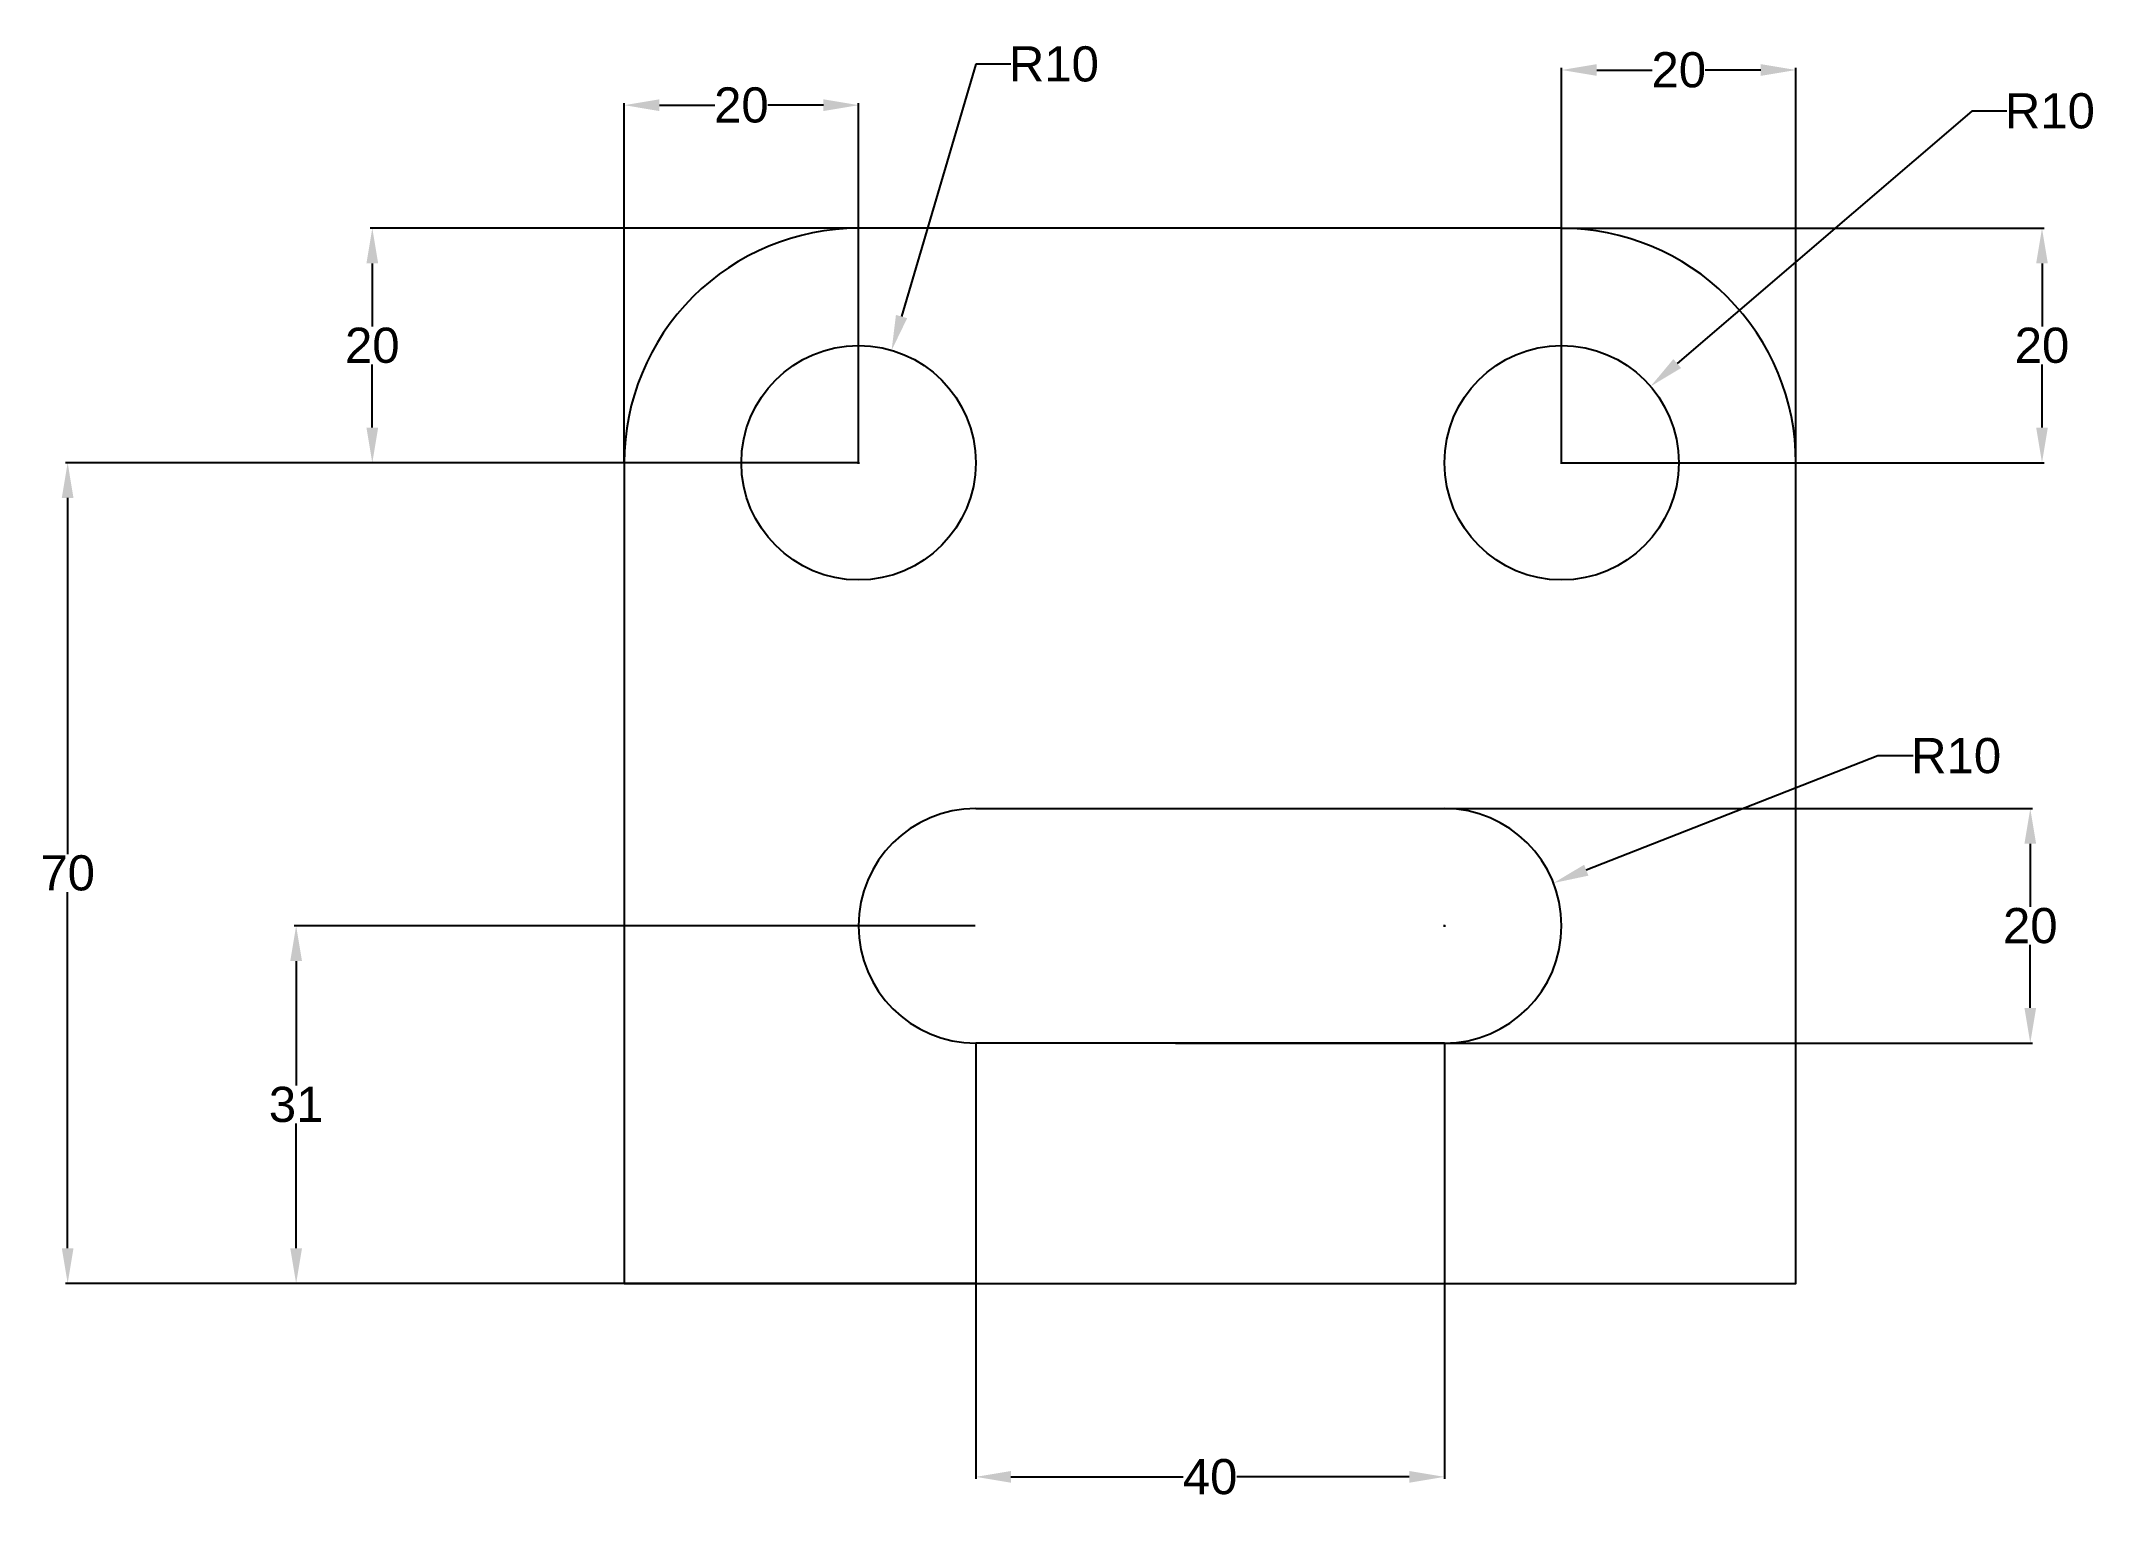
# Model space of a CAD drawing. Header units: inches. Extents: x 75 to 250, y 169 to 293.
import ezdxf

# ---------------------------------------------------------------- set-up
doc = ezdxf.new("R2010")
doc.units = ezdxf.units.IN
doc.header["$MEASUREMENT"] = 0
doc.styles.get("Standard").update_dxf_attribs({"font": 'arial.ttf'})
doc.dimstyles.get("Standard").update_dxf_attribs({"dimtxt": 3, "dimasz": 3, "dimexe": 0.18, "dimexo": 0.0625, "dimgap": 0.09, "dimtad": 0, "dimtih": 1, "dimtoh": 1, "dimdec": 0, "dimzin": 0, "dimdsep": 46, "dimtxsty": 'Standard', "dimcen": 0.09, "dimadec": 0, "dimazin": 0, "dimtfac": 1, "dimtdec": 0, "dimtofl": 0, "dimtmove": 0, "dimatfit": 3, "dimfxl": 1, "dimtolj": 1, "dimtzin": 0, "dimarcsym": 0})

# ---------------------------------------------------------------- blocks, each defined once
blk = doc.blocks.new('*D1')
at = {"color": 0, "lineweight": -2, "transparency": 16777216}
for p, q in [((125, 257.06), (125, 287.68)), ((128, 287.5), (132.74, 287.5)), ((142, 287.5), (137.26, 287.5)), ((145, 257.06), (145, 287.68))]:
    blk.add_line(p, q, dxfattribs=at)
at = {"color": 0, "transparency": 16777216}
for points in [[(128, 288), (128, 287), (125, 287.5)], [(142, 288), (142, 287), (145, 287.5)]]:
    blk.add_solid(points, dxfattribs=at)
at = {"layer": 'Defpoints', "color": 0, "transparency": 16777216}
for p in [(125, 287.5), (125, 257), (145, 257)]:
    blk.add_point(p, dxfattribs=at)
at = {"color": 0, "transparency": 16777216, "insert": (135, 287.5), "char_height": 3, "attachment_point": 5}
blk.add_mtext('\\A1;20', dxfattribs=at)
blk = doc.blocks.new('*D2')
at = {"color": 0, "lineweight": -2, "transparency": 16777216}
for p, q in [((144.94, 277), (103.32, 277)), ((103.5, 274), (103.5, 268.62)), ((103.5, 260), (103.5, 265.38)), ((144.94, 257), (103.32, 257))]:
    blk.add_line(p, q, dxfattribs=at)
at = {"color": 0, "transparency": 16777216}
for points in [[(103, 274), (104, 274), (103.5, 277)], [(103, 260), (104, 260), (103.5, 257)]]:
    blk.add_solid(points, dxfattribs=at)
at = {"layer": 'Defpoints', "color": 0, "transparency": 16777216}
for p in [(145, 277), (103.5, 257), (145, 257)]:
    blk.add_point(p, dxfattribs=at)
at = {"color": 0, "transparency": 16777216, "insert": (103.5, 267), "char_height": 3, "attachment_point": 5}
blk.add_mtext('\\A1;20', dxfattribs=at)
blk = doc.blocks.new('*D3')
at = {"color": 0, "lineweight": -2, "transparency": 16777216}
for p, q in [((205, 257.06), (205, 290.68)), ((208, 290.5), (212.74, 290.5)), ((222, 290.5), (217.26, 290.5)), ((225, 257.06), (225, 290.68))]:
    blk.add_line(p, q, dxfattribs=at)
at = {"color": 0, "transparency": 16777216}
for points in [[(208, 291), (208, 290), (205, 290.5)], [(222, 291), (222, 290), (225, 290.5)]]:
    blk.add_solid(points, dxfattribs=at)
at = {"layer": 'Defpoints', "color": 0, "transparency": 16777216}
for p in [(225, 290.5), (205, 257), (225, 257)]:
    blk.add_point(p, dxfattribs=at)
at = {"color": 0, "transparency": 16777216, "insert": (215, 290.5), "char_height": 3, "attachment_point": 5}
blk.add_mtext('\\A1;20', dxfattribs=at)
blk = doc.blocks.new('*D4')
at = {"color": 0, "lineweight": -2, "transparency": 16777216}
for p, q in [((205.06, 277), (246.18, 277)), ((246, 274), (246, 268.62)), ((246, 260), (246, 265.38)), ((205.06, 257), (246.18, 257))]:
    blk.add_line(p, q, dxfattribs=at)
at = {"color": 0, "transparency": 16777216}
for points in [[(245.5, 274), (246.5, 274), (246, 277)], [(245.5, 260), (246.5, 260), (246, 257)]]:
    blk.add_solid(points, dxfattribs=at)
at = {"layer": 'Defpoints', "color": 0, "transparency": 16777216}
for p in [(205, 277), (246, 277), (205, 257)]:
    blk.add_point(p, dxfattribs=at)
at = {"color": 0, "transparency": 16777216, "insert": (246, 267), "char_height": 3, "attachment_point": 5}
blk.add_mtext('\\A1;20', dxfattribs=at)
blk = doc.blocks.new('*D7')
at = {"color": 0, "lineweight": -2, "transparency": 16777216}
for p, q in [((172.06, 227.5), (245.18, 227.5)), ((245, 224.5), (245, 219.12)), ((245, 210.5), (245, 215.88)), ((172.06, 207.5), (245.18, 207.5))]:
    blk.add_line(p, q, dxfattribs=at)
at = {"color": 0, "transparency": 16777216}
for points in [[(244.5, 224.5), (245.5, 224.5), (245, 227.5)], [(244.5, 210.5), (245.5, 210.5), (245, 207.5)]]:
    blk.add_solid(points, dxfattribs=at)
at = {"layer": 'Defpoints', "color": 0, "transparency": 16777216}
for p in [(172, 227.5), (172, 207.5), (245, 207.5)]:
    blk.add_point(p, dxfattribs=at)
at = {"color": 0, "transparency": 16777216, "insert": (245, 217.5), "char_height": 3, "attachment_point": 5}
blk.add_mtext('\\A1;20', dxfattribs=at)
blk = doc.blocks.new('*D8')
at = {"color": 0, "lineweight": -2, "transparency": 16777216}
for p, q in [((232, 232), (207.1, 222.24)), ((235, 232), (232, 232)), ((194.91, 217.5), (195.09, 217.5)), ((195, 217.41), (195, 217.59))]:
    blk.add_line(p, q, dxfattribs=at)
at = {"color": 0, "transparency": 16777216}
blk.add_solid([(206.92, 222.71), (207.29, 221.78), (204.31, 221.15)], dxfattribs=at)
at = {"layer": 'Defpoints', "color": 0, "transparency": 16777216}
for p in [(204.31, 221.15), (195, 217.5)]:
    blk.add_point(p, dxfattribs=at)
at = {"color": 0, "transparency": 16777216, "insert": (238.67, 232), "char_height": 3, "attachment_point": 5}
blk.add_mtext('\\A1;R10', dxfattribs=at)
blk = doc.blocks.new('*D9')
at = {"color": 0, "lineweight": -2, "transparency": 16777216}
for p, q in [((155, 291), (148.67, 269.47)), ((158, 291), (155, 291)), ((144.91, 257), (145.09, 257)), ((145, 256.91), (145, 257.09))]:
    blk.add_line(p, q, dxfattribs=at)
at = {"color": 0, "transparency": 16777216}
blk.add_solid([(148.19, 269.61), (149.15, 269.33), (147.82, 266.59)], dxfattribs=at)
at = {"layer": 'Defpoints', "color": 0, "transparency": 16777216}
for p in [(147.82, 266.59), (145, 257)]:
    blk.add_point(p, dxfattribs=at)
at = {"color": 0, "transparency": 16777216, "insert": (161.67, 291), "char_height": 3, "attachment_point": 5}
blk.add_mtext('\\A1;R10', dxfattribs=at)
blk = doc.blocks.new('*D10')
at = {"color": 0, "lineweight": -2, "transparency": 16777216}
for p, q in [((240, 287), (214.87, 265.46)), ((243, 287), (240, 287)), ((204.91, 257), (205.09, 257)), ((205, 256.91), (205, 257.09))]:
    blk.add_line(p, q, dxfattribs=at)
at = {"color": 0, "transparency": 16777216}
blk.add_solid([(214.54, 265.84), (215.2, 265.08), (212.59, 263.51)], dxfattribs=at)
at = {"layer": 'Defpoints', "color": 0, "transparency": 16777216}
for p in [(212.59, 263.51), (205, 257)]:
    blk.add_point(p, dxfattribs=at)
at = {"color": 0, "transparency": 16777216, "insert": (246.67, 287), "char_height": 3, "attachment_point": 5}
blk.add_mtext('\\A1;R10', dxfattribs=at)
blk = doc.blocks.new('*D11')
at = {"color": 0, "lineweight": -2, "transparency": 16777216}
for p, q in [((155, 207.44), (155, 170.32)), ((195, 207.44), (195, 170.32)), ((158, 170.5), (172.71, 170.5)), ((192, 170.5), (177.29, 170.5))]:
    blk.add_line(p, q, dxfattribs=at)
at = {"color": 0, "transparency": 16777216}
for points in [[(158, 171), (158, 170), (155, 170.5)], [(192, 171), (192, 170), (195, 170.5)]]:
    blk.add_solid(points, dxfattribs=at)
at = {"layer": 'Defpoints', "color": 0, "transparency": 16777216}
for p in [(155, 207.5), (195, 207.5), (195, 170.5)]:
    blk.add_point(p, dxfattribs=at)
at = {"color": 0, "transparency": 16777216, "insert": (175, 170.5), "char_height": 3, "attachment_point": 5}
blk.add_mtext('\\A1;40', dxfattribs=at)
blk = doc.blocks.new('*D12')
at = {"color": 0, "lineweight": -2, "transparency": 16777216}
for p, q in [((145.03, 257), (77.32, 257)), ((77.5, 254), (77.5, 223.62)), ((77.5, 190), (77.5, 220.38)), ((144.94, 187), (77.32, 187))]:
    blk.add_line(p, q, dxfattribs=at)
at = {"color": 0, "transparency": 16777216}
for points in [[(77, 254), (78, 254), (77.5, 257)], [(77, 190), (78, 190), (77.5, 187)]]:
    blk.add_solid(points, dxfattribs=at)
at = {"layer": 'Defpoints', "color": 0, "transparency": 16777216}
for p in [(145.09, 257), (77.5, 187), (145, 187)]:
    blk.add_point(p, dxfattribs=at)
at = {"color": 0, "transparency": 16777216, "insert": (77.5, 222), "char_height": 3, "attachment_point": 5}
blk.add_mtext('\\A1;70', dxfattribs=at)
blk = doc.blocks.new('*D14')
at = {"color": 0, "lineweight": -2, "transparency": 16777216}
for p, q in [((154.94, 217.5), (96.82, 217.5)), ((97, 214.5), (97, 203.87)), ((97, 190), (97, 200.63)), ((154.94, 187), (96.82, 187))]:
    blk.add_line(p, q, dxfattribs=at)
at = {"color": 0, "transparency": 16777216}
for points in [[(96.5, 214.5), (97.5, 214.5), (97, 217.5)], [(96.5, 190), (97.5, 190), (97, 187)]]:
    blk.add_solid(points, dxfattribs=at)
at = {"layer": 'Defpoints', "color": 0, "transparency": 16777216}
for p in [(155, 217.5), (97, 187), (155, 187)]:
    blk.add_point(p, dxfattribs=at)
at = {"color": 0, "transparency": 16777216, "insert": (97, 202.25), "char_height": 3, "attachment_point": 5}
blk.add_mtext('\\A1;31', dxfattribs=at)

msp = doc.modelspace()

# ---------------------------------------------------------------- linework, layer by layer
for p, q in [((155, 227.5), (195, 227.5)), ((195, 207.5), (155, 207.5))]:
    msp.add_line(p, q)
msp.add_lwpolyline([(125, 187), (225, 187), (225, 257, 0.414214), (205, 277), (145, 277, 0.414214), (125, 257), (125, 187)], format="xyb")
for centre in [(145, 257), (205, 257)]:
    msp.add_circle(centre, 10)
for centre, start, end in [((155, 217.5), 90, 270), ((195, 217.5), 270, 90)]:
    msp.add_arc(centre, 10, start, end)

# ---------------------------------------------------------------- dimensions: what is measured, and where the dimension line sits
for center, mpoint, picture, middle in [((145, 257), (147.82, 266.59), '*D9', (161.67, 291)), ((205, 257), (212.59, 263.51), '*D10', (246.67, 287)), ((195, 217.5), (204.31, 221.15), '*D8', (238.67, 232))]:
    dim = msp.add_radius_dim(center=center, mpoint=mpoint, dimstyle='Standard')
    dim.commit()
    dim.dimension.update_dxf_attribs({"geometry": picture, "text_midpoint": middle, "dimtype": 164})
for base, p1, p2, picture, middle in [((225, 290.5), (205, 257), (225, 257), '*D3', (215, 290.5)), ((125, 287.5), (145, 257), (125, 257), '*D1', (135, 287.5)), ((195, 170.5), (155, 207.5), (195, 207.5), '*D11', (175, 170.5))]:
    dim = msp.add_linear_dim(base=base, p1=p1, p2=p2, dimstyle='Standard')
    dim.commit()
    dim.dimension.update_dxf_attribs({"geometry": picture, "text_midpoint": middle})
for base, p1, p2, picture, middle in [((103.5, 257), (145, 277), (145, 257), '*D2', (103.5, 267)), ((246, 277), (205, 257), (205, 277), '*D4', (246, 267)), ((77.5, 187), (145.09, 257), (145, 187), '*D12', (77.5, 222)), ((245, 207.5), (172, 227.5), (172, 207.5), '*D7', (245, 217.5)), ((97, 187), (155, 217.5), (155, 187), '*D14', (97, 202.25))]:
    dim = msp.add_linear_dim(base=base, p1=p1, p2=p2, angle=90, dimstyle='Standard')
    dim.commit()
    dim.dimension.update_dxf_attribs({"geometry": picture, "text_midpoint": middle})

doc.saveas('drawing.dxf')
